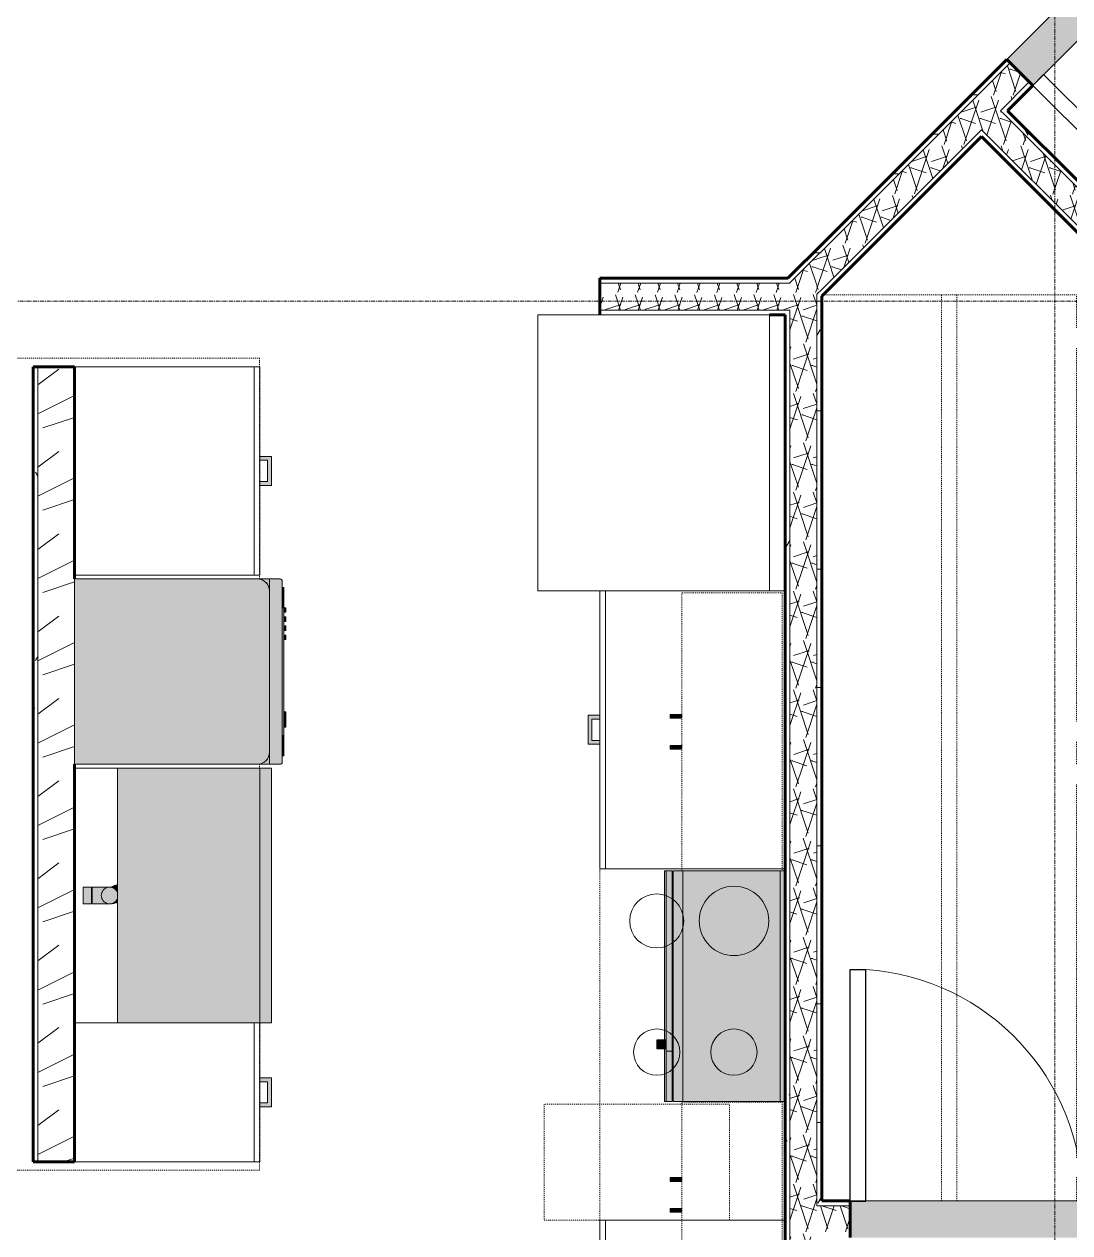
# Model space of a CAD drawing. Header units: inches. Extents: x -4169 to -1846, y 9706 to 12377.
# Drawn here: x -3614.8 to -3479.4, y 10046.5 to 10203.1 of the extents above; entities that cross this region are included whole.
import ezdxf

# ---------------------------------------------------------------- set-up
doc = ezdxf.new("R2010")
doc.units = ezdxf.units.IN
doc.header["$MEASUREMENT"] = 0
doc.linetypes.add('Dash', pattern=[0.25, 0.125, -0.125])
doc.linetypes.add('Grid Line 1_2_', pattern=[0.875, 0.5, -0.125, 0.125, -0.125])
for name, color, linetype, lineweight in [('0-1', 7, 'Continuous', 5), ('0-2', 10, 'Continuous', 18), ('A-DOOR-1', 7, 'Continuous', 9), ('A-DOOR-2', 50, 'Continuous', 30), ('A-GENM-1', 11, 'Continuous', 9), ('A-GENM-2', 7, 'Continuous', 9), ('A-WALL-1', 8, 'Continuous', 5), ('A-WALL-4', 250, 'Continuous', 60), ('A-WALL-5', 10, 'Continuous', 18), ('A-WALL-PATT-1', 7, 'Continuous', 9), ('A-WALL-PATT-2', 253, 'Continuous', 9), ('P-SANR-FIXT-2', 7, 'Continuous', 9), ('P-SANR-FIXT-3', 55, 'Continuous', 9), ('Q-CASE-1', 253, 'Continuous', 9), ('Q-CASE-2', 7, 'Continuous', 9), ('Q-CASE-4', 71, 'Continuous', 9), ('Q-CASE-5', 7, 'Dash', 9), ('Q-CASE-6', 55, 'Continuous', 9), ('Q-CASE-HDLN-1', 7, 'Dash', 9), ('Q-SPCQ-2', 7, 'Continuous', 9), ('Q-SPCQ-3', 55, 'Continuous', 9), ('S-GRID-1', 1, 'Grid Line 1_2_', 9)]:
    doc.layers.add(name, color=color, linetype=linetype, lineweight=lineweight)
pattern_1 = [(0, (0, 0), (20.48, 5.12), [0.845, -14.515, 0.845, -14.515, -81.92]), (0, (0, 0), (20.48, 5.12), [-30.72, 0.845, -29.875, 0.845, -14.515, -35.84]), (0, (0, 0), (20.48, 5.12), [-76.8, 0.845, -9.395, 0.845, -24.755]), (120, (7.68, 2.56), (-14.67405, 15.1762003), [0.845, -14.515, 0.845, -14.515, -81.92]), (120, (7.68, 2.56), (-14.67405, 15.1762003), [-30.72, 0.845, -29.875, 0.845, -14.515, -35.84]), (120, (7.68, 2.56), (-14.67405, 15.1762003), [-76.8, 0.845, -9.395, 0.845, -24.755]), (240, (10.24, 12.8), (-5.80595, -20.2962003), [0.845, -14.515, 0.845, -14.515, -81.92]), (240, (10.24, 12.8), (-5.80595, -20.2962003), [-30.72, 0.845, -29.875, 0.845, -14.515, -35.84]), (240, (10.24, 12.8), (-5.80595, -20.2962003), [-76.8, 0.845, -9.395, 0.845, -24.755])]
pattern_2 = [(161.57, (0.32, 0.32), (-2.560496185, -0.000537386), [0, -18.214, 2.022, 0]), (18.43, (-0.32, 0.32), (-2.560496185, 0.000537386), [0, -18.214, 2.022, 0]), (108.43, (0.32, 0.32), (1.27922091, -6.400876726), [6.07, -14.166]), (71.57, (-0.32, 0.32), (1.27922091, 6.400876726), [6.07, -14.166])]

# ---------------------------------------------------------------- blocks, each defined once
blk = doc.blocks.new('SWING - SINGLE - FLUSH - 30_ x 80_ - MAGIC PAK DOOR - ACOUSTICAL SEAL-2632543-ENLARGED RCP - 1ST FLOOR PLAN')
at = {"layer": 'A-DOOR-1'}
blk.add_arc((15, -2.375), 30.067, 180, 266.18593, dxfattribs=at)
at = {"layer": 'A-DOOR-2'}
for p, q in [((13, -2.375), (13, -32.375)), ((15, -2.375), (13, -2.375)), ((15, -2.375), (15, -32.375)), ((15, -32.375), (13, -32.375))]:
    blk.add_line(p, q, dxfattribs=at)
blk = doc.blocks.new('OD_CW_Closet - OD_CW_Closet-1943764-ENLARGED RCP - 1ST FLOOR PLAN')
at = {"layer": 'Q-CASE-HDLN-1'}
for p, q in [((118.12, -9), (118.12, 23.82)), ((0.74, 20.31), (0.74, -9)), ((0.74, 8.5), (118.12, 8.5)), ((0.74, 6.5), (118.12, 6.5)), ((0.74, -9), (3.83, -9)), ((6.33, -9), (54.83, -9)), ((57.33, -9), (60.33, -9)), ((62.83, -9), (111.33, -9)), ((113.83, -9), (118.12, -9))]:
    blk.add_line(p, q, dxfattribs=at)
blk = doc.blocks.new('Refrigerator_-_Side-by-Side_6047 - 36_ X 30_-1372843-ENLARGED RCP - 1ST FLOOR PLAN')
at = {"layer": 'Q-SPCQ-2'}
for p, q in [((-17.88, 15.58), (17.87, 15.58)), ((-17.88, -14.42), (-17.88, 15.58)), ((17.87, 15.58), (17.87, -14.42)), ((17.87, -14.42), (-17.88, -14.42))]:
    blk.add_line(p, q, dxfattribs=at)
blk = doc.blocks.new('OD_CW_Countertop - OD_CW_Countertop-2368858-ENLARGED RCP - 1ST FLOOR PLAN')
at = {"layer": 'Q-CASE-HDLN-1'}
for p, q in [((0.74, 24), (0.74, 22)), ((112.32, 0), (112.32, 24)), ((0.74, 0), (16.86, 0)), ((17.36, 0), (20.11, 0)), ((20.61, 0), (95.36, 0)), ((95.86, 0), (98.61, 0)), ((99.11, 0), (112.32, 0))]:
    blk.add_line(p, q, dxfattribs=at)
blk = doc.blocks.new('Stainless Steel Farmhous Kitchen Sink - Stainless Steel Farmhous Kitchen Sink-2443921-ENLARGED RCP - 1ST FLOOR PLAN')
at = {"layer": 'P-SANR-FIXT-3'}
blk.add_hatch(color=256, dxfattribs=at).paths.add_polyline_path([(-33, -5.7), (-33, -22.2), (0, -22.2), (0, -2.25), (-33, -2.25)], flags=0)
at = {"layer": 'P-SANR-FIXT-2'}
for p, q in [((-33, -22.2), (-33, -2.25)), ((-33, -2.25), (0, -2.25)), ((0, -2.25), (0, -22.2)), ((0, -22.2), (-33, -22.2))]:
    blk.add_line(p, q, dxfattribs=at)
blk = doc.blocks.new('Dishwasher_15404 - 34_ counter-547918-ENLARGED RCP - 1ST FLOOR PLAN')
at = {"layer": 'Q-SPCQ-3'}
for points in [[(0, 0), (23.68, 0), (24.08, 0.05), (24.46, 0.21), (24.83, 0.52), (25.04, 0.79), (25.2, 1.17), (25.25, 1.57), (25.25, 22.43), (25.17, 22.9), (24.98, 23.29), (24.74, 23.58), (24.46, 23.79), (24.08, 23.95), (23.68, 24), (0, 24), (0, 1.16)], [(26.68, 0), (26.73, 0.01), (26.82, 0.06), (26.87, 0.2), (26.85, 23.86), (26.82, 23.94), (26.68, 24), (25.25, 24), (25.25, 0), (25.88, 0)], [(27.12, 21.39), (27.12, 22.91), (26.87, 22.91), (26.87, 21.39)], [(26.87, 20.19), (27.12, 20.19), (27.12, 21.39), (26.87, 21.39), (26.87, 20.22)], [(27.12, 3.81), (27.12, 20.19), (26.87, 20.19), (26.87, 3.81)], [(27.37, 19.69), (27.37, 20.28), (27.12, 20.28), (27.12, 19.69)], [(27.37, 18.51), (27.37, 19.1), (27.12, 19.1), (27.12, 18.51)], [(27.37, 17.33), (27.37, 17.92), (27.12, 17.92), (27.12, 17.33)], [(27.37, 16.15), (27.37, 16.74), (27.12, 16.74), (27.12, 16.15)], [(27.12, 5.81), (27.37, 5.81), (27.37, 6.79), (27.12, 6.79), (27.12, 6.06)], [(27.12, 4.82), (27.37, 4.82), (27.37, 5.81), (27.12, 5.81), (27.12, 4.86)], [(27.12, 2.61), (27.12, 3.81), (26.87, 3.81), (26.87, 2.61)], [(26.87, 1.09), (27.12, 1.09), (27.12, 2.61), (26.87, 2.61), (26.87, 1.16)]]:
    blk.add_hatch(color=256, dxfattribs=at).paths.add_polyline_path(points, flags=0)
h = blk.add_hatch(color=256, dxfattribs=at)
h.paths.add_polyline_path([(24.74, 0), (25.25, 0), (25.25, 1.57), (25.19, 1.16), (24.96, 0.67), (24.74, 0.42), (24.46, 0.21), (24.08, 0.05), (23.68, 0), (24.57, 0)], flags=0)
h.paths.add_polyline_path([(25.25, 22.43), (25.25, 24), (23.68, 24), (24.08, 23.95), (24.46, 23.79), (24.83, 23.48), (25.04, 23.21), (25.22, 22.75)], flags=0)
h = blk.add_hatch(color=256, dxfattribs=at)
h.paths.add_polyline_path([(25.07, 0.85), (25.12, 0.95), (25.08, 0.9)], flags=0)
h.paths.add_polyline_path([(25.2, 1.2), (25.22, 1.25), (25.2, 1.23)], flags=0)
h.paths.add_polyline_path([(25, 23.26), (24.96, 23.33), (24.98, 23.29)], flags=0)
at = {"layer": 'Q-SPCQ-2'}
for p, q in [((0, 24), (23.68, 24)), ((0, 0), (0, 24)), ((23.68, 24), (25.25, 24)), ((25.25, 24), (26.68, 24)), ((25.25, 24), (25.25, 22.43)), ((26.87, 23.8), (26.87, 0.2)), ((25.25, 22.43), (25.25, 1.57)), ((26.87, 22.91), (27.12, 22.91)), ((27.12, 21.39), (27.12, 22.91)), ((27.12, 20.19), (27.12, 21.39)), ((27.12, 20.28), (27.37, 20.28)), ((27.12, 3.81), (27.12, 20.19)), ((27.12, 19.69), (27.37, 19.69)), ((27.12, 19.1), (27.37, 19.1)), ((27.37, 19.69), (27.37, 20.28)), ((27.37, 18.51), (27.37, 19.1)), ((27.12, 18.51), (27.37, 18.51)), ((27.12, 17.92), (27.37, 17.92)), ((27.12, 17.33), (27.37, 17.33)), ((27.37, 17.33), (27.37, 17.92)), ((27.12, 16.74), (27.37, 16.74)), ((27.12, 16.15), (27.37, 16.15)), ((27.37, 16.15), (27.37, 16.74)), ((27.12, 6.79), (27.37, 6.79)), ((27.37, 5.81), (27.37, 6.79)), ((27.37, 4.82), (27.12, 4.82)), ((27.37, 4.82), (27.37, 5.81)), ((27.12, 2.61), (27.12, 3.81)), ((25.25, 1.57), (25.25, 0)), ((27.12, 1.09), (27.12, 2.61)), ((23.68, 0), (0, 0)), ((26.87, 1.09), (27.12, 1.09)), ((25.25, 0), (23.68, 0)), ((26.68, 0), (25.25, 0))]:
    blk.add_line(p, q, dxfattribs=at)
for centre, radius, start, end in [((23.68, 22.43), 1.57, 360, 90), ((23.68, 22.43), 1.57, 32.077, 42.3359), ((26.68, 23.8), 0.197, 360, 90), ((23.68, 22.43), 1.57, 17.8182, 27.5266), ((23.68, 22.43), 1.57, 360, 13.6425), ((23.68, 1.57), 1.57, 270, 360), ((23.68, 1.57), 1.57, 346.3575, 360), ((23.68, 1.57), 1.57, 317.6641, 327.923), ((23.68, 1.57), 1.57, 332.4734, 342.1818), ((26.68, 0.2), 0.197, 270, 360), ((26.68, 0.2), 0.197, 285, 345)]:
    blk.add_arc(centre, radius, start, end, dxfattribs=at)
blk = doc.blocks.new('Range - 24_ x 30_-2320547-ENLARGED RCP - 1ST FLOOR PLAN')
at = {"layer": 'Q-SPCQ-2'}
blk.add_line((0, 22), (30, 22), dxfattribs=at)
for centre, radius, start, end in [((6.5, 16), 4.5, 360, 180), ((23.5, 16), 3, 360, 180), ((6.5, 16), 4.5, 180, 360), ((23.5, 16), 3, 180, 0), ((6.5, 6), 3.5, 360, 180), ((23.5, 6), 3, 360, 180), ((6.5, 6), 3.5, 180, 0), ((23.5, 6), 3, 180, 360)]:
    blk.add_arc(centre, radius, start, end, dxfattribs=at)
blk = doc.blocks.new('SWING - SINGLE - FLUSH - 2-10 x 6-8 - PRIVACY-2632541-ENLARGED RCP - 1ST FLOOR PLAN')
at = {"layer": 'A-DOOR-1'}
blk.add_arc((17, 2.37), 34.07, 93.3657, 180, dxfattribs=at)
at = {"layer": 'A-DOOR-2'}
for p, q in [((15, 2.37), (15, 36.38)), ((17, 36.38), (15, 36.38)), ((17, 2.37), (17, 36.38)), ((17, 2.37), (15, 2.37))]:
    blk.add_line(p, q, dxfattribs=at)
blk = doc.blocks.new('Base Cabinet-Single Door - 15_-2378251-ENLARGED RCP - 1ST FLOOR PLAN')
at = {"layer": 'Q-CASE-5'}
for p, q in [((-6.76, 24), (-6.76, 0)), ((8.24, 24), (-6.76, 24)), ((8.24, 0), (8.24, 24)), ((-6.76, 0), (8.24, 0))]:
    blk.add_line(p, q, dxfattribs=at)
blk = doc.blocks.new('Base Cabinet 3 Drawer 230 - Base Cabinet 3 Drawer 230 27_-2602705-ENLARGED RCP - 1ST FLOOR PLAN')
at = {"layer": 'Q-CASE-4'}
blk.add_hatch(color=256, dxfattribs=at).paths.add_polyline_path([(2.61, 25.5), (-1.14, 25.5), (-1.14, 24), (-0.64, 24), (-0.64, 25), (2.11, 25), (2.11, 24), (2.61, 24), (2.61, 25)], flags=0)
at = {"layer": 'Q-CASE-2'}
for p, q in [((-1.14, 24), (-1.14, 25.5)), ((-1.14, 25.5), (2.61, 25.5)), ((2.61, 25.5), (2.61, 24)), ((-12.76, 24), (14.24, 24)), ((-12.76, 23.25), (-12.76, 24)), ((-1.14, 24), (-0.64, 24)), ((2.11, 25), (-0.64, 25)), ((-0.64, 24), (-0.64, 25)), ((2.11, 24), (2.11, 25)), ((2.61, 24), (2.11, 24)), ((14.24, 24), (14.24, 23.25)), ((14.24, 23.25), (-12.76, 23.25)), ((-12.76, 23.25), (-12.76, 0)), ((14.24, 0), (14.24, 23.25)), ((-12.76, 0), (14.24, 0))]:
    blk.add_line(p, q, dxfattribs=at)
blk = doc.blocks.new('Base Cabinet 4 Drawer 254 - Base Cabinet 4 Drawer 254 18_-2579089-ENLARGED RCP - 1ST FLOOR PLAN')
at = {"layer": 'Q-CASE-4'}
blk.add_hatch(color=256, dxfattribs=at).paths.add_polyline_path([(2.61, 25), (2.61, 25.5), (-1.14, 25.5), (-1.14, 24), (-0.64, 24), (-0.64, 25), (2.11, 25), (2.11, 24), (2.61, 24)], flags=0)
at = {"layer": 'Q-CASE-2'}
for p, q in [((-1.14, 24), (-1.14, 25.5)), ((-1.14, 25.5), (2.61, 25.5)), ((2.61, 25.5), (2.61, 24)), ((-8.26, 24), (9.74, 24)), ((-8.26, 23.25), (-8.26, 24)), ((-1.14, 24), (-0.64, 24)), ((2.11, 25), (-0.64, 25)), ((-0.64, 24), (-0.64, 25)), ((2.11, 24), (2.11, 25)), ((2.61, 24), (2.11, 24)), ((9.74, 24), (9.74, 23.25)), ((9.74, 23.25), (-8.26, 23.25)), ((-8.26, 23.25), (-8.26, 0)), ((9.74, 0), (9.74, 23.25)), ((-8.26, 0), (9.74, 0))]:
    blk.add_line(p, q, dxfattribs=at)
blk = doc.blocks.new('OD_CW_Countertop - OD_CW_Countertop-2486605-ENLARGED RCP - 1ST FLOOR PLAN')
at = {"layer": 'Q-CASE-HDLN-1'}
for p, q in [((0.74, 19.31), (29.34, 19.31)), ((0.74, -24), (0.74, 19.31)), ((53.34, 19.31), (53.84, 19.31)), ((86.84, 19.31), (105.92, 19.31)), ((105.92, 19.31), (105.92, -24)), ((10.09, -24), (0.74, -24)), ((34.09, -24), (26.59, -24)), ((58.09, -24), (50.59, -24)), ((80.74, -24), (74.59, -24)), ((105.92, -24), (97.24, -24))]:
    blk.add_line(p, q, dxfattribs=at)
blk = doc.blocks.new('Vanity Cabinet-Double Door - 33_-2164608-ENLARGED RCP - 1ST FLOOR PLAN')
at = {"layer": 'Q-CASE-2'}
for p, q in [((-15.76, -24), (-15.76, 0)), ((-15.76, 0), (17.24, 0)), ((17.24, 0), (17.24, -24)), ((17.24, -24), (-15.76, -24))]:
    blk.add_line(p, q, dxfattribs=at)
blk = doc.blocks.new('Base Cabinet 3 Drawer 230 - Base Cabinet 3 Drawer 230 30_-2571672-ENLARGED RCP - 1ST FLOOR PLAN')
at = {"layer": 'Q-CASE-4'}
blk.add_hatch(color=256, dxfattribs=at).paths.add_polyline_path([(2.61, -24), (2.11, -24), (2.11, -25), (-0.64, -25), (-0.64, -24), (-1.14, -24), (-1.14, -25.5), (2.61, -25.5), (2.61, -25)], flags=0)
at = {"layer": 'Q-CASE-2'}
for p, q in [((-14.26, -23.25), (-14.26, 0)), ((-14.26, 0), (15.74, 0)), ((15.74, 0), (15.74, -23.25)), ((-14.26, -23.25), (-14.26, -24)), ((15.74, -23.25), (-14.26, -23.25)), ((15.74, -24), (15.74, -23.25)), ((-14.26, -24), (15.74, -24)), ((-0.64, -24), (-1.14, -24)), ((-1.14, -25.5), (-1.14, -24)), ((-0.64, -25), (-0.64, -24)), ((-0.64, -25), (2.11, -25)), ((2.11, -25), (2.11, -24)), ((2.11, -24), (2.61, -24)), ((2.61, -24), (2.61, -25.5)), ((2.61, -25.5), (-1.14, -25.5))]:
    blk.add_line(p, q, dxfattribs=at)
blk = doc.blocks.new('Base Cabinet 3 Drawer 230 - Base Cabinet 3 Drawer 230 36_-2567957-ENLARGED RCP - 1ST FLOOR PLAN')
at = {"layer": 'Q-CASE-4'}
blk.add_hatch(color=256, dxfattribs=at).paths.add_polyline_path([(2.61, -25.5), (2.61, -24), (2.11, -24), (2.11, -25), (-0.64, -25), (-0.64, -24), (-1.14, -24), (-1.14, -25.5)], flags=0)
at = {"layer": 'Q-CASE-2'}
for p, q in [((-17.26, -23.25), (-17.26, 0)), ((-17.26, 0), (18.74, 0)), ((18.74, 0), (18.74, -23.25)), ((-17.26, -23.25), (-17.26, -24)), ((18.74, -23.25), (-17.26, -23.25)), ((18.74, -24), (18.74, -23.25)), ((-17.26, -24), (18.74, -24)), ((-0.64, -24), (-1.14, -24)), ((-1.14, -25.5), (-1.14, -24)), ((-0.64, -25), (-0.64, -24)), ((-0.64, -25), (2.11, -25)), ((2.11, -25), (2.11, -24)), ((2.11, -24), (2.61, -24)), ((2.61, -24), (2.61, -25.5)), ((2.61, -25.5), (-1.14, -25.5))]:
    blk.add_line(p, q, dxfattribs=at)
blk = doc.blocks.new('300 Series Wall Hung Cabinet_302 - 24_ X 36_-2573645-ENLARGED RCP - 1ST FLOOR PLAN')
at = {"layer": 'Q-CASE-1'}
for points in [[(-2.25, 13.19), (-1.76, 13.19), (-1.76, 14.69), (-2.25, 14.69)], [(1.75, 13.19), (2.24, 13.19), (2.24, 14.69), (1.75, 14.69)]]:
    blk.add_hatch(color=256, dxfattribs=at).paths.add_polyline_path(points, flags=0)
at = {"layer": 'Q-CASE-2'}
for p, q in [((-1.76, 14.69), (-2.25, 14.69)), ((-2.25, 14.69), (-2.25, 13.19)), ((-1.76, 13.19), (-1.76, 14.69)), ((2.24, 14.69), (1.75, 14.69)), ((1.75, 14.69), (1.75, 13.19)), ((2.24, 13.19), (2.24, 14.69)), ((-2.25, 13.19), (-1.76, 13.19)), ((1.75, 13.19), (2.24, 13.19))]:
    blk.add_line(p, q, dxfattribs=at)
at = {"layer": 'Q-CASE-5'}
for p, q in [((-12, 0.19), (-12, 13.19)), ((-12, 13.19), (12, 13.19)), ((12, 13.19), (12, 0.19)), ((12, 0.19), (-12, 0.19))]:
    blk.add_line(p, q, dxfattribs=at)
blk = doc.blocks.new('300 Series Wall Hung Cabinet_302 - 36_ x 36_-2570919-ENLARGED RCP - 1ST FLOOR PLAN')
at = {"layer": 'Q-CASE-1'}
for points in [[(-2.25, 13.19), (-1.76, 13.19), (-1.76, 14.69), (-2.25, 14.69)], [(1.75, 13.19), (2.24, 13.19), (2.24, 14.69), (1.75, 14.69)]]:
    blk.add_hatch(color=256, dxfattribs=at).paths.add_polyline_path(points, flags=0)
at = {"layer": 'Q-CASE-2'}
for p, q in [((-1.76, 14.69), (-2.25, 14.69)), ((-2.25, 14.69), (-2.25, 13.19)), ((-1.76, 13.19), (-1.76, 14.69)), ((2.24, 14.69), (1.75, 14.69)), ((1.75, 14.69), (1.75, 13.19)), ((2.24, 13.19), (2.24, 14.69)), ((-2.25, 13.19), (-1.76, 13.19)), ((1.75, 13.19), (2.24, 13.19))]:
    blk.add_line(p, q, dxfattribs=at)
at = {"layer": 'Q-CASE-5'}
for p, q in [((-18, 0.19), (-18, 13.19)), ((-18, 13.19), (18, 13.19)), ((18, 13.19), (18, 0.19)), ((18, 0.19), (-18, 0.19))]:
    blk.add_line(p, q, dxfattribs=at)
blk = doc.blocks.new('30quot_MicrowaveVent_11166 - 70cm miele oven-V8-ENLARGED RCP - 1ST FLOOR PLAN')
at = {"layer": 'Q-CASE-6'}
for points in [[(15.68, 0), (-14.2, 0), (-14.2, -13.23), (15.68, -13.23)], [(15.68, -14.49), (15.68, -13.23), (-14.2, -13.23), (-14.2, -14.49), (11.06, -14.49)], [(9.18, -14.61), (-14.2, -14.61), (-14.2, -15.39), (9.18, -15.39)], [(8.88, -15.53), (8.88, -15.39), (7.69, -15.39), (7.69, -16.55), (8.88, -16.55), (8.88, -15.54)], [(15.68, -14.61), (9.18, -14.61), (9.18, -15.39), (15.68, -15.39)]]:
    blk.add_hatch(color=256, dxfattribs=at).paths.add_polyline_path(points, flags=0)
h = blk.add_hatch(color=256, dxfattribs=at)
h.paths.add_polyline_path([(15.68, -15.39), (8.88, -15.39), (8.88, -15.6), (15.68, -15.59), (15.68, -15.47)], flags=0)
h.paths.add_polyline_path([(7.69, -15.54), (7.69, -15.39), (-14.2, -15.39), (-14.2, -15.6), (7.69, -15.57)], flags=0)
at = {"layer": 'Q-CASE-2'}
for p, q in [((-14.2, 0), (-14.2, -13.23)), ((15.68, -13.23), (15.68, 0)), ((-14.2, -13.23), (-14.2, -14.49)), ((15.68, -13.23), (-14.2, -13.23)), ((15.68, -14.49), (15.68, -13.23)), ((-14.2, -14.49), (15.68, -14.49)), ((9.18, -14.61), (-14.2, -14.61)), ((-14.2, -14.61), (-14.2, -15.39)), ((-14.2, -15.39), (-14.2, -15.6)), ((-14.2, -15.39), (9.18, -15.39)), ((7.69, -15.6), (-14.2, -15.6)), ((7.69, -15.39), (7.69, -16.55)), ((8.88, -16.55), (8.88, -15.39)), ((15.68, -15.6), (8.88, -15.6)), ((9.18, -14.61), (9.18, -15.39)), ((15.68, -14.61), (9.18, -14.61)), ((9.18, -14.61), (9.18, -15.39)), ((9.18, -15.39), (15.68, -15.39)), ((15.68, -14.61), (15.68, -15.39)), ((15.68, -15.6), (15.68, -15.39)), ((8.88, -16.6), (7.69, -16.6))]:
    blk.add_line(p, q, dxfattribs=at)
blk = doc.blocks.new('kitchen_faucet_14143 - kitchen_faucet_14143-2439044-ENLARGED RCP - 1ST FLOOR PLAN')
at = {"layer": 'A-GENM-1'}
for points in [[(0, 1.08), (-0.37, 1.01), (-0.54, 0.94), (-0.82, 0.7), (-0.95, 0.51), (-1, 0.38), (-0.97, -0.46), (-0.92, -0.57), (-0.76, -0.77), (-0.5, -0.96), (-0.24, -1.05), (0.03, -1.08), (0.29, -1.04), (0.62, -0.88), (0.82, -0.69), (0.94, -0.54), (1.05, -0.25), (1.07, 0.07), (1.05, 0.28), (0.94, 0.54), (0.77, 0.77), (0.54, 0.94), (0.28, 1.05)], [(-0.93, 0.85), (-1, 0.83), (-0.98, 0.8), (-0.93, 0.85)], [(-0.72, 0.82), (-0.96, 0.59), (-0.94, 0.62), (-0.92, 0.65), (-0.73, 0.81)], [(-0.44, 1.03), (-0.95, 0.59), (-0.93, 0.62), (-0.88, 0.66), (-0.43, 1.03)], [(-0.35, 1.03), (-0.38, 1.01), (-0.33, 1.03)], [(2.26, 1.08), (0, 1.08), (0.32, 1.03), (0.6, 0.89), (0.83, 0.68), (0.94, 0.54), (1.05, 0.28), (1.08, 0), (1.05, -0.28), (0.87, -0.63), (0.7, -0.82), (0.49, -0.96), (0.25, -1.05), (0.19, -1.08), (2.26, -1.08), (2.26, 1.05)], [(2.34, 1.02), (2.26, 1.01), (2.26, -1.02), (2.34, -1.02), (2.34, 0.99)], [(2.34, 1.08), (2.34, -1.08), (3.44, -1.08), (3.44, 1.08)], [(-1, -0.63), (-0.98, -0.79), (-0.65, -1.03), (-0.55, -1), (-0.72, -0.9), (-0.84, -0.79), (-1, -0.64)], [(-1, -0.77), (-0.97, -0.83), (-0.9, -0.9), (-0.86, -0.89), (-1, -0.77)], [(-1, -0.97), (-0.98, -1.21), (-0.37, -1.19), (-0.25, -1.05), (-0.6, -1.03), (-0.93, -1.02)], [(-1, -1.2), (-0.98, -1.33), (-0.67, -1.33), (-0.56, -1.21), (-1, -1.2)], [(-0.89, -0.9), (-0.93, -0.96), (-0.96, -1), (-0.9, -1.02), (-0.77, -1.01), (-0.77, -0.96), (-0.86, -0.92)], [(-0.92, -0.7), (-0.7, -0.91), (-0.74, -0.86), (-0.88, -0.74), (-0.92, -0.7)], [(-0.9, -0.6), (-0.85, -0.66), (-0.88, -0.61)], [(-0.87, -0.7), (-0.65, -0.91), (-0.76, -0.81), (-0.87, -0.7)], [(-0.84, -0.71), (-0.63, -0.91), (-0.71, -0.83), (-0.83, -0.72)], [(-0.8, -0.73), (-0.62, -0.89), (-0.69, -0.82), (-0.79, -0.74)]]:
    blk.add_hatch(color=256, dxfattribs=at).paths.add_polyline_path(points, flags=0)
h = blk.add_hatch(color=256, dxfattribs=at)
h.paths.add_polyline_path([(-0.8, 0.82), (-0.7, 0.88), (-0.79, 0.82)], flags=0)
h.paths.add_polyline_path([(-0.56, 1.03), (-0.71, 1.01), (-1, 0.77), (-0.97, 0.66), (-0.54, 1.03)], flags=0)
h = blk.add_hatch(color=256, dxfattribs=at)
h.paths.add_polyline_path([(-0.74, 0.82), (-0.67, 0.87), (-0.73, 0.83)], flags=0)
h.paths.add_polyline_path([(-0.49, 1.03), (-0.54, 1.01), (-1, 0.61), (-0.98, 0.59), (-0.96, 0.61), (-0.92, 0.66), (-0.49, 1.03)], flags=0)
h = blk.add_hatch(color=256, dxfattribs=at)
h.paths.add_polyline_path([(-1, 0.59), (-0.98, 0.43), (-0.94, 0.59), (-0.95, 0.59)], flags=0)
h.paths.add_polyline_path([(-1, -0.39), (-0.99, -0.59), (-0.92, -0.56), (-0.98, -0.44), (-1, -0.4)], flags=0)
h = blk.add_hatch(color=256, dxfattribs=at)
h.paths.add_polyline_path([(-0.37, 1.03), (-0.44, 1.01), (-0.38, 1.03)], flags=0)
h.paths.add_polyline_path([(-0.78, 0.74), (-0.93, 0.59), (-0.89, 0.61), (-0.87, 0.65), (-0.82, 0.7)], flags=0)
h = blk.add_hatch(color=256, dxfattribs=at)
h.paths.add_polyline_path([(-0.98, -0.59), (-1, -0.62), (-0.98, -0.65), (-0.84, -0.73), (-0.98, -0.59)], flags=0)
h.paths.add_polyline_path([(-0.7, -0.88), (-0.47, -1.03), (-0.5, -1), (-0.66, -0.91), (-0.69, -0.89)], flags=0)
h = blk.add_hatch(color=256, dxfattribs=at)
h.paths.add_polyline_path([(-0.95, -0.59), (-0.95, -0.62), (-0.92, -0.66), (-0.94, -0.62), (-0.94, -0.59)], flags=0)
h.paths.add_polyline_path([(-0.56, -0.93), (-0.51, -0.99), (-0.56, -0.93)], flags=0)
h = blk.add_hatch(color=256, dxfattribs=at)
h.paths.add_polyline_path([(-0.93, -0.6), (-0.91, -0.66), (-0.93, -0.6)], flags=0)
h.paths.add_polyline_path([(-0.94, -0.59), (-0.94, -0.62), (-0.94, -0.59)], flags=0)
h.paths.add_polyline_path([(-0.61, -0.9), (-0.44, -0.99), (-0.52, -0.95), (-0.59, -0.9)], flags=0)
h = blk.add_hatch(color=256, dxfattribs=at)
h.paths.add_polyline_path([(-0.92, -0.59), (-0.93, -0.61), (-0.88, -0.66), (-0.88, -0.64), (-0.92, -0.59)], flags=0)
h.paths.add_polyline_path([(-0.46, -0.97), (-0.37, -1.03), (-0.39, -1.01), (-0.46, -0.97)], flags=0)
at = {"layer": 'A-GENM-2'}
for p, q in [((-1, 0.82), (-0.91, 0.84)), ((-1, 0.59), (-0.9, 0.59)), ((-0.97, 0.59), (-0.93, 0.64)), ((-0.96, 0.59), (-0.92, 0.63)), ((-0.51, 0.96), (-0.43, 0.98)), ((-0.5, 0.96), (-0.49, 0.96)), ((-0.5, 0.96), (-0.49, 0.96)), ((-0.5, 0.96), (-0.49, 0.96)), ((-0.5, 0.96), (-0.49, 0.96)), ((-0.5, 0.96), (-0.49, 0.96)), ((-0.5, 0.96), (-0.49, 0.96)), ((-0.41, 1.03), (-0.22, 1.08)), ((-0.39, 1.08), (-0.27, 1.05)), ((-0.36, 1.03), (-0.17, 1.08)), ((-0.35, 1.03), (-0.15, 1.08)), ((-0.34, 1.03), (-0.14, 1.08)), ((-0.22, 1.08), (-0.15, 1.06)), ((-0.2, 1.06), (-0.1, 1.08)), ((-0.17, 1.08), (-0.12, 1.07)), ((-0.15, 1.08), (-0.11, 1.07)), ((-0.14, 1.08), (-0.1, 1.07)), ((-0.11, 1.07), (-0.06, 1.08)), ((-0.1, 1.08), (-0.07, 1.07)), ((-0.09, 1.07), (-0.04, 1.08)), ((0, 1.08), (2.26, 1.08)), ((2.26, -1.08), (2.26, 1.08)), ((2.26, 1.02), (2.34, 1.02)), ((2.34, 1.08), (3.44, 1.08)), ((2.34, 1.08), (2.34, -1.08)), ((3.44, -1.08), (3.44, 1.08)), ((-0.9, -0.59), (-1, -0.59)), ((-0.69, -1.26), (-1, -1.16)), ((-0.93, -1.38), (-1, -1.35)), ((-0.99, -0.98), (-0.93, -0.88)), ((-0.97, -1), (-0.69, -1.06)), ((-0.69, -1.06), (-0.59, -1.03)), ((-0.63, -0.88), (-0.63, -0.88)), ((-0.63, -0.88), (-0.63, -0.88)), ((-0.63, -0.88), (-0.63, -0.88)), ((-0.63, -0.88), (-0.63, -0.88)), ((-0.63, -0.88), (-0.63, -0.88)), ((-0.63, -0.88), (-0.63, -0.88)), ((-0.22, -1.08), (-0.39, -1.03)), ((-0.26, -1.05), (-0.39, -1.08)), ((-0.17, -1.08), (-0.34, -1.03)), ((-0.14, -1.08), (-0.24, -1.05)), ((-0.15, -1.08), (-0.24, -1.06)), ((-0.15, -1.06), (-0.22, -1.08)), ((-0.1, -1.08), (-0.17, -1.06)), ((-0.11, -1.07), (-0.17, -1.08)), ((-0.1, -1.07), (-0.15, -1.08)), ((-0.09, -1.07), (-0.14, -1.08)), ((-0.08, -1.08), (-0.11, -1.07)), ((-0.08, -1.08), (-0.11, -1.07)), ((-0.08, -1.08), (-0.11, -1.07)), ((-0.08, -1.08), (-0.11, -1.07)), ((-0.08, -1.08), (-0.11, -1.07)), ((-0.08, -1.08), (-0.11, -1.07)), ((-0.06, -1.07), (-0.1, -1.08)), ((-0.06, -1.08), (-0.1, -1.07)), ((-0.04, -1.08), (-0.07, -1.07)), ((2.26, -1.08), (0.03, -1.08)), ((2.34, -1.02), (2.26, -1.02)), ((3.44, -1.08), (2.34, -1.08))]:
    blk.add_line(p, q, dxfattribs=at)
at = {"layer": 'A-GENM-2', "flags": 128}
for points in [[(-1, 0.79), (-0.84, 0.96), (-0.39, 1.08)], [(-1, 0.62), (-0.67, 0.96), (-0.5, 1.01)], [(-0.94, 0.59), (-0.57, 0.96), (-0.41, 1)], [(-0.92, 0.65), (-0.61, 0.96), (-0.5, 0.99)], [(-0.89, 0.66), (-0.59, 0.96), (-0.45, 1)], [(-0.69, 0.86), (-0.6, 0.96), (-0.52, 0.98)], [(-0.59, 0.9), (-0.53, 0.96), (-0.41, 0.99)], [(-0.51, -0.99), (-0.73, -0.92), (-1, -0.6)], [(-0.39, -1.08), (-0.89, -0.92), (-1, -0.8)], [(-0.43, -0.98), (-0.63, -0.92), (-0.93, -0.59)], [(-0.48, -1.21), (-0.52, -1.25), (-0.93, -1.38)], [(-0.51, -0.98), (-0.67, -0.92), (-0.88, -0.68)], [(-0.45, -0.99), (-0.65, -0.92), (-0.86, -0.68)], [(-0.61, -0.94), (-0.66, -0.92), (-0.69, -0.89)], [(-0.16, -1.06), (-0.24, -1.14), (-0.69, -1.26)], [(-0.54, -0.94), (-0.59, -0.92), (-0.63, -0.88)], [(-0.54, -0.94), (-0.58, -0.92), (-0.62, -0.88)]]:
    blk.add_lwpolyline(points, dxfattribs=at)
at = {"layer": 'A-GENM-2'}
for start, end in [(0, 158.5685), (202.0915, 360)]:
    blk.add_arc((0, 0), 1.08, start, end, dxfattribs=at)
blk = doc.blocks.new('CTR - 1st Phase - Unit Layouts_rvt-1-ENLARGED RCP - 1ST FLOOR PLAN')
at = {"layer": 'A-WALL-1'}
for points in [[(-3484.19, 10195.14), (-3460.15, 10219.19), (-3463.51, 10222.55), (-3487.55, 10198.5), (-3484.63, 10195.59)], [(-3507.81, 10045.89), (-3477.85, 10045.89), (-3477.85, 10050.64), (-3507.81, 10050.64), (-3507.81, 10046.51)]]:
    blk.add_hatch(color=256, dxfattribs=at).paths.add_polyline_path(points, flags=0)
at = {"layer": 'A-WALL-PATT-1'}
h = blk.add_hatch(dxfattribs=at)
h.set_pattern_fill('FP_1', color=256, style=0, pattern_type=2)
h.set_pattern_definition(pattern_1)
h.paths.add_polyline_path([(-3515.62, 10169.55), (-3487.11, 10198.06), (-3487.55, 10198.5), (-3515.62, 10170.43)], flags=0)
h.paths.add_polyline_path([(-3463.07, 10222.1), (-3448.02, 10237.15), (-3448.02, 10238.03), (-3463.51, 10222.55)], flags=0)
h = blk.add_hatch(dxfattribs=at)
h.set_pattern_fill('FP_1', color=256, style=0, pattern_type=2)
h.set_pattern_definition(pattern_1)
h.paths.add_polyline_path([(-3511.5, 10167.84), (-3490.38, 10188.96), (-3490.82, 10189.4), (-3511.5, 10168.72)], flags=0)
h.paths.add_polyline_path([(-3487.9, 10191.43), (-3484.19, 10195.14), (-3484.63, 10195.59), (-3488.34, 10191.87), (-3488.01, 10191.54)], flags=0)
h.paths.add_polyline_path([(-3460.15, 10219.19), (-3443.9, 10235.44), (-3443.9, 10236.32), (-3460.59, 10219.63)], flags=0)
h = blk.add_hatch(dxfattribs=at)
h.set_pattern_fill('FP_1', color=256, style=0, pattern_type=2)
h.set_pattern_definition(pattern_1)
h.paths.add_polyline_path([(-3473.72, 10177.25), (-3473.72, 10178.14), (-3487.46, 10191.87), (-3487.9, 10191.43), (-3474.61, 10178.14)], flags=0)
h = blk.add_hatch(dxfattribs=at)
h.set_pattern_fill('FP_1', color=256, style=0, pattern_type=2)
h.set_pattern_definition(pattern_1)
h.paths.add_polyline_path([(-3515.62, 10018.09), (-3515.62, 10166.04), (-3516.25, 10166.04), (-3516.25, 10018.09)], flags=0)
h.paths.add_polyline_path([(-3516.25, 10169.54), (-3515.62, 10169.55), (-3515.62, 10170.43), (-3516.25, 10169.8), (-3516.25, 10169.55)], flags=0)
h = blk.add_hatch(dxfattribs=at)
h.set_pattern_fill('FP_1', color=256, style=0, pattern_type=2)
h.set_pattern_definition(pattern_1)
h.paths.add_polyline_path([(-3518.25, 10169.54), (-3516.25, 10169.54), (-3516.25, 10169.8), (-3515.88, 10170.17), (-3540.25, 10170.17), (-3540.25, 10169.54), (-3531.72, 10169.54)], flags=0)
h = blk.add_hatch(dxfattribs=at)
h.set_pattern_fill('FP_1', color=256, style=0, pattern_type=2)
h.set_pattern_definition(pattern_1)
h.paths.add_polyline_path([(-3512.12, 10018.09), (-3511.5, 10018.09), (-3511.5, 10046.51), (-3512.12, 10046.51), (-3512.12, 10027.94)], flags=0)
h.paths.add_polyline_path([(-3511.5, 10050.01), (-3511.5, 10168.72), (-3512.12, 10168.1), (-3512.12, 10050.01)], flags=0)
h = blk.add_hatch(dxfattribs=at)
h.set_pattern_fill('FP_1', color=256, style=0, pattern_type=2)
h.set_pattern_definition(pattern_1)
h.paths.add_polyline_path([(-3613, 10055.71), (-3613, 10158.71), (-3613.62, 10158.71), (-3613.62, 10055.71)], flags=0)
at = {"layer": 'A-WALL-PATT-2'}
h = blk.add_hatch(dxfattribs=at)
h.set_pattern_fill('FP_2', color=256, style=0, pattern_type=2)
h.set_pattern_definition(pattern_2)
h.paths.add_polyline_path([(-3512.12, 10168.1), (-3484.63, 10195.59), (-3487.11, 10198.06), (-3512.12, 10173.05), (-3512.12, 10168.12)], flags=0)
h.paths.add_polyline_path([(-3460.59, 10219.63), (-3447.4, 10232.82), (-3447.4, 10237.77), (-3463.07, 10222.1)], flags=0)
h = blk.add_hatch(dxfattribs=at)
h.set_pattern_fill('FP_2', color=256, style=0, pattern_type=2)
h.set_pattern_definition(pattern_2)
h.paths.add_polyline_path([(-3477.22, 10175.8), (-3477.22, 10180.75), (-3488.34, 10191.87), (-3490.82, 10189.4), (-3477.85, 10176.43)], flags=0)
h = blk.add_hatch(dxfattribs=at)
h.set_pattern_fill('FP_2', color=256, style=0, pattern_type=2)
h.set_pattern_definition(pattern_2)
h.paths.add_polyline_path([(-3515.62, 10018.09), (-3512.12, 10018.09), (-3512.15, 10173.02), (-3515.62, 10169.55), (-3515.62, 10027.94)], flags=0)
h = blk.add_hatch(dxfattribs=at)
h.set_pattern_fill('FP_2', color=256, style=0, pattern_type=2)
h.set_pattern_definition(pattern_2)
h.paths.add_polyline_path([(-3518.25, 10166.04), (-3515.62, 10166.04), (-3515.62, 10169.54), (-3540.25, 10169.54), (-3540.25, 10166.04), (-3531.72, 10166.04)], flags=0)
h = blk.add_hatch(dxfattribs=at)
h.set_pattern_fill('FP_3', color=256, style=0, pattern_type=2)
h.set_pattern_definition([(216.87, (4.265, 10.662), (31.9871619, 21.32545714), [5.331, -47.981]), (206.565, (10.662, 7.464), (-10.662476, -10.6620098), [11.921, -11.921]), (198.435, (10.662, 2.132), (-21.3244936, -10.6625869), [6.744, -26.974])])
h.paths.add_polyline_path([(-3608.25, 10055.71), (-3608.25, 10158.71), (-3613, 10158.71), (-3613, 10055.71)], flags=0)
h = blk.add_hatch(dxfattribs=at)
h.set_pattern_fill('FP_2', color=256, style=0, pattern_type=2)
h.set_pattern_definition(pattern_2)
h.paths.add_polyline_path([(-3511.5, 10046.51), (-3507.81, 10046.51), (-3507.81, 10050.01), (-3512.12, 10050.01), (-3512.12, 10046.51)], flags=0)
h.paths.add_polyline_path([(-3477.81, 10046.51), (-3477.22, 10046.51), (-3477.22, 10050.01), (-3477.81, 10050.01)], flags=0)
at = {"layer": 'A-WALL-4'}
for p, q in [((-3511.5, 10174.55), (-3487.55, 10198.5)), ((-3487.55, 10198.5), (-3484.19, 10195.14)), ((-3484.19, 10195.14), (-3487.46, 10191.87)), ((-3487.46, 10191.87), (-3477.85, 10182.26)), ((-3490.82, 10188.52), (-3511.5, 10167.84)), ((-3477.85, 10175.55), (-3490.82, 10188.52)), ((-3515.62, 10170.43), (-3511.5, 10174.55)), ((-3515.88, 10170.17), (-3515.62, 10170.43)), ((-3540.25, 10170.17), (-3515.88, 10170.17)), ((-3540.25, 10165.42), (-3540.25, 10170.17)), ((-3511.5, 10167.84), (-3511.5, 10050.64)), ((-3516.25, 10165.42), (-3518.25, 10165.42)), ((-3516.25, 10018.09), (-3516.25, 10165.42)), ((-3613.62, 10055.71), (-3613.62, 10158.71)), ((-3613.62, 10158.71), (-3608.25, 10158.71)), ((-3608.25, 10158.71), (-3608.25, 10131.21)), ((-3608.25, 10107.21), (-3608.25, 10055.71)), ((-3608.25, 10055.71), (-3613.62, 10055.71)), ((-3511.5, 10050.64), (-3507.81, 10050.64)), ((-3507.81, 10050.64), (-3507.81, 10045.89))]:
    blk.add_line(p, q, dxfattribs=at)
at = {"layer": 'A-WALL-5'}
for p, q in [((-3463.51, 10222.55), (-3487.55, 10198.5)), ((-3484.19, 10195.14), (-3460.15, 10219.19)), ((-3487.11, 10198.06), (-3511.5, 10173.67)), ((-3484.63, 10195.59), (-3488.34, 10191.87)), ((-3488.34, 10191.87), (-3487.9, 10191.43)), ((-3477.85, 10181.38), (-3487.9, 10191.43)), ((-3490.82, 10189.4), (-3511.5, 10168.72)), ((-3490.82, 10189.4), (-3490.38, 10188.96)), ((-3477.85, 10176.43), (-3490.38, 10188.96)), ((-3511.5, 10173.67), (-3512.12, 10173.05)), ((-3512.12, 10173.05), (-3515.62, 10169.55)), ((-3516.25, 10169.54), (-3540.25, 10169.54)), ((-3515.62, 10169.54), (-3516.25, 10169.54)), ((-3511.5, 10168.72), (-3512.12, 10168.1)), ((-3512.12, 10050.01), (-3512.12, 10168.1)), ((-3516.25, 10166.04), (-3540.25, 10166.04)), ((-3515.62, 10166.04), (-3516.25, 10166.04)), ((-3515.62, 10018.09), (-3515.62, 10166.04)), ((-3613, 10055.71), (-3613, 10158.71)), ((-3511.5, 10050.01), (-3512.12, 10050.01)), ((-3507.81, 10050.01), (-3511.5, 10050.01)), ((-3477.85, 10050.64), (-3507.81, 10050.64))]:
    blk.add_line(p, q, dxfattribs=at)
at = {"layer": '0-2'}
for name, p, rotation in [('SWING - SINGLE - FLUSH - 2-10 x 6-8 - PRIVACY-2632541-ENLARGED RCP - 1ST FLOOR PLAN', (-3473.85, 10208.85), 225.0000000000032), ('OD_CW_Closet - OD_CW_Closet-1943764-ENLARGED RCP - 1ST FLOOR PLAN', (-3487.5, 10049.9), 90.00000000000445), ('Refrigerator_-_Side-by-Side_6047 - 36_ X 30_-1372843-ENLARGED RCP - 1ST FLOOR PLAN', (-3532.67, 10147.54), 90.00000000000713), ('OD_CW_Countertop - OD_CW_Countertop-2486605-ENLARGED RCP - 1ST FLOOR PLAN', (-3603.62, 10160.56), 269.9999999999874), ('Base Cabinet 3 Drawer 230 - Base Cabinet 3 Drawer 230 27_-2602705-ENLARGED RCP - 1ST FLOOR PLAN', (-3608.25, 10145.95), 270.0000000000126), ('Base Cabinet 3 Drawer 230 - Base Cabinet 3 Drawer 230 36_-2567957-ENLARGED RCP - 1ST FLOOR PLAN', (-3516.25, 10112.41), 269.9999999999994), ('OD_CW_Countertop - OD_CW_Countertop-2368858-ENLARGED RCP - 1ST FLOOR PLAN', (-3540.25, 10130.41), 270.0000000000052), ('300 Series Wall Hung Cabinet_302 - 36_ x 36_-2570919-ENLARGED RCP - 1ST FLOOR PLAN', (-3516.44, 10111.42), 90), ('Vanity Cabinet-Double Door - 33_-2164608-ENLARGED RCP - 1ST FLOOR PLAN', (-3608.25, 10089.48), 89.99999999999488), ('Stainless Steel Farmhous Kitchen Sink - Stainless Steel Farmhous Kitchen Sink-2443921-ENLARGED RCP - 1ST FLOOR PLAN', (-3604.95, 10106.71), 89.9999999999941), ('Range - 24_ x 30_-2320547-ENLARGED RCP - 1ST FLOOR PLAN', (-3538.87, 10093.42), 269.9999999999992), ('30quot_MicrowaveVent_11166 - 70cm miele oven-V8-ENLARGED RCP - 1ST FLOOR PLAN', (-3516.25, 10079.22), 269.9999999999997), ('kitchen_faucet_14143 - kitchen_faucet_14143-2439044-ENLARGED RCP - 1ST FLOOR PLAN', (-3603.7, 10090.21), 180), ('SWING - SINGLE - FLUSH - 30_ x 80_ - MAGIC PAK DOOR - ACOUSTICAL SEAL-2632543-ENLARGED RCP - 1ST FLOOR PLAN', (-3492.81, 10048.26), 180), ('Base Cabinet 4 Drawer 254 - Base Cabinet 4 Drawer 254 18_-2579089-ENLARGED RCP - 1ST FLOOR PLAN', (-3608.25, 10065.45), 270.0000000000126), ('Base Cabinet-Single Door - 15_-2378251-ENLARGED RCP - 1ST FLOOR PLAN', (-3523.44, 10054.93), 90.0000000000151), ('300 Series Wall Hung Cabinet_302 - 24_ X 36_-2573645-ENLARGED RCP - 1ST FLOOR PLAN', (-3516.44, 10051.42), 90), ('Base Cabinet 3 Drawer 230 - Base Cabinet 3 Drawer 230 30_-2571672-ENLARGED RCP - 1ST FLOOR PLAN', (-3516.25, 10033.91), 269.9999999999994)]:
    blk.add_blockref(name, p, dxfattribs=dict(at, rotation=rotation))
blk.add_blockref('Dishwasher_15404 - 34_ counter-547918-ENLARGED RCP - 1ST FLOOR PLAN', (-3608.25, 10107.21), dxfattribs=at)
blk = doc.blocks.new('CTR - 1st Phase - Shell_rvt-1-ENLARGED RCP - 1ST FLOOR PLAN')
at = {"layer": 'S-GRID-1'}
for p, q in [((-3481.32, 9836.18), (-3481.32, 12344.54)), ((-1846.46, 10167.19), (-4136.46, 10167.19))]:
    blk.add_line(p, q, dxfattribs=at)

msp = doc.modelspace()

# ---------------------------------------------------------------- block references
at = {"layer": '0-1'}
for name in ['CTR - 1st Phase - Shell_rvt-1-ENLARGED RCP - 1ST FLOOR PLAN', 'CTR - 1st Phase - Unit Layouts_rvt-1-ENLARGED RCP - 1ST FLOOR PLAN']:
    msp.add_blockref(name, (0, 0), dxfattribs=at)

doc.saveas('drawing.dxf')
